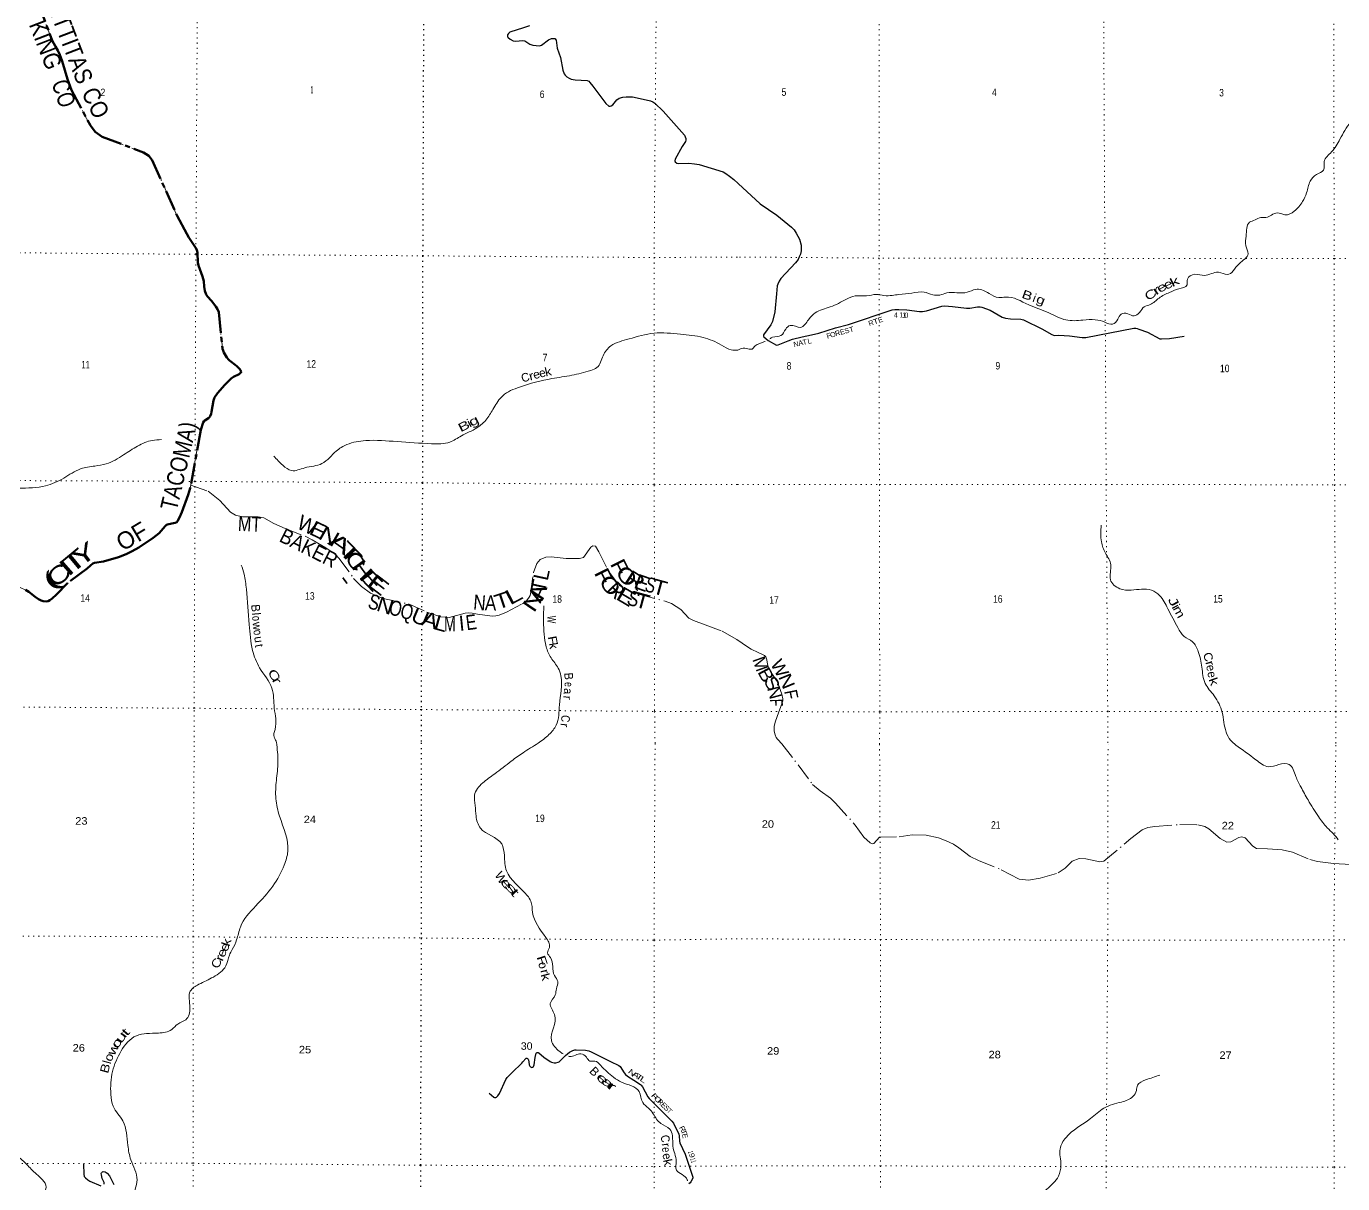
# Model space of a CAD drawing. Header units: feet. Extents: x -252966 to 4, y -183309 to 1368.
# Drawn here: x -79123 to -48384, y -147693 to -120662 of the extents above; entities that cross this region are included whole.
import ezdxf
from ezdxf.enums import TextEntityAlignment as Align

# ---------------------------------------------------------------- set-up
doc = ezdxf.new("R2010")
doc.units = ezdxf.units.FT
doc.header["$LTSCALE"] = 80
for name, pattern in [('DOT_DASHED', [7.7, 5, -1.2, 0.3, -1.2]), ('DOTTED', [1.5, 0.3, -1.2]), ('LONG_DASH_SHORT_DASH', [9.9, 6, -1.2, 1.5, -1.2])]:
    doc.linetypes.add(name, pattern=pattern)
for name, color, linetype, lineweight in [('11', 7, 'LONG_DASH_SHORT_DASH', 60), ('29', 7, 'Continuous', 25), ('30', 7, 'Continuous', 35), ('39', 7, 'Continuous', 13), ('41', 7, 'Continuous', 13), ('44', 7, 'DOT_DASHED', 13), ('6', 7, 'DOTTED', 25), ('7', 7, 'DOTTED', 13)]:
    doc.layers.add(name, color=color, linetype=linetype, lineweight=lineweight)
doc.layers.add('12', color=7, linetype='Continuous')

msp = doc.modelspace()

# ---------------------------------------------------------------- linework, layer by layer
at = {"layer": '11'}
for points in [[(-78853.99, -120101.48), (-78515.94, -120995.31)], [(-78515.94, -120995.31), (-78442.46, -121132.56), (-78385.85, -121230.15), (-78342.33, -121325.54), (-78286.53, -121478.1), (-78160.48, -121897.93), (-78064.74, -122153.01), (-77624.1, -122981.5), (-77516.63, -123127.87), (-77354.89, -123239.6), (-76389.93, -123607.06), (-76263.47, -123684.52), (-76181.83, -123788.87), (-75600.61, -125091.99), (-75372.78, -125511.95), (-75328.19, -125590.75), (-75168.7, -125826.37), (-75142.7, -125883.8), (-75128.67, -125949.45), (-75119.89, -126179.91), (-75104.4, -126249.77), (-75008.93, -126507.07), (-74979.68, -126617.58), (-74971.95, -126738.55), (-74953.57, -126842.27), (-74923.44, -126927.28), (-74892.81, -126974.28), (-74799.35, -127071.72), (-74695.49, -127207.46), (-74655.73, -127271.8), (-74630.91, -127341.68), (-74547.96, -128141.66), (-74544.86, -128163.3), (-74537.78, -128196.33), (-74526.71, -128232.86), (-74507.34, -128280.53), (-74464.04, -128358.95), (-74437.27, -128398.47), (-74404.61, -128440.91), (-74375.71, -128470), (-74348.87, -128492.3), (-74242.22, -128569.06), (-74206.36, -128599.63), (-74139.89, -128668.03), (-74121.09, -128693.06), (-74109.9, -128715.82), (-74107.87, -128734.81), (-74115.44, -128752.45), (-74127.21, -128765.45), (-74154.6, -128784.4), (-74288.49, -128849.75), (-74335.33, -128888.25), (-74490.49, -129038.51), (-74659.95, -129233.4), (-74726.09, -129329.81), (-74753.73, -129401.94), (-74795.69, -129662.42), (-74809.01, -129713.8), (-74829.73, -129764.31), (-74848.71, -129792.67), (-74871.98, -129812.5), (-74956.85, -129864.73), (-74972.71, -129878.09), (-74995.31, -129911.95), (-75045.96, -130088.84), (-75295.18, -131446.05), (-75340.65, -131602.71), (-75492.06, -132007.04), (-75543.95, -132133.46), (-75589.2, -132220.65), (-75607.81, -132240.88), (-75644.03, -132260.22), (-75684.22, -132270.17), (-75797.27, -132286.61), (-75827.84, -132295.89), (-75851.88, -132308.33), (-75880.87, -132334.21), (-76019.63, -132496.87), (-76162.65, -132612.07), (-76492.2, -132831.88), (-76649.02, -132923.38), (-76787.33, -132992.51), (-76968.56, -133062.84), (-77318.57, -133159.19), (-77529.14, -133195.62), (-77568.52, -133211.83), (-77627.15, -133253.54), (-77705.45, -133326.36), (-78158.32, -133670.94), (-78420.03, -133932.95), (-78522.76, -134028.11), (-78574.72, -134068.1), (-78610.12, -134085.22), (-78662.26, -134092.62), (-78725.87, -134084.88), (-78777.82, -134068.8), (-78838.65, -134039.57), (-78915.55, -133988.76), (-79066.48, -133873.83), (-79143.25, -133825.79)]]:
    msp.add_lwpolyline(points, dxfattribs=at)
at = {"layer": '29'}
for points in [[(-67376.15, -120647.76), (-67512.43, -120695.07), (-67833.63, -120801.98), (-67862.41, -120829.29), (-67884.92, -120863.09), (-67888.68, -120904.39), (-67872.26, -120921.99), (-67821.13, -120964.47), (-67753.58, -120998.27), (-67700.29, -121010.76), (-67528.42, -120994.52), (-67481.77, -121003.59), (-67367.87, -121080.12), (-67292, -121103.41), (-67141.9, -121114.68), (-67093.38, -121105.2), (-66930.46, -120981.66), (-66856.69, -120949.45), (-66804.16, -120945.7), (-66777.97, -120948.2), (-66747.87, -120983.25), (-66726.88, -121172.69), (-66651.7, -121389.25), (-66592.94, -121689.87), (-66565.86, -121769.96), (-66539.59, -121803.75), (-66498.31, -121845.06), (-66449.48, -121876.66), (-66396.99, -121897.63), (-66305.32, -121911.25), (-66024.79, -121930.35), (-65987.95, -121946.45), (-65961.68, -121972.73), (-65893.09, -122059.02), (-65590.29, -122468.7), (-65520.74, -122526.61), (-65490.71, -122530.37), (-65462.25, -122521.26), (-65423.17, -122496.57), (-65335.32, -122379.56), (-65280.57, -122338.86), (-65196.73, -122318.01), (-65111.7, -122308.82), (-64968.21, -122312.87), (-64856.51, -122335.1), (-64548.79, -122406.45), (-64490.63, -122427.11), (-64449.71, -122455.04), (-64252.13, -122642.03), (-63751.36, -123208.18), (-63723.9, -123284.88), (-63719.46, -123322.71), (-63732.59, -123354.63), (-63808.95, -123472.8), (-63974.64, -123765.82), (-63980.27, -123801.49), (-63969.01, -123827.77), (-63930.99, -123860.83), (-63892.08, -123867.2), (-63648.37, -123861.92), (-63520.56, -123874.71), (-63413.99, -123892.85), (-62853.51, -124057.2), (-62785.04, -124096.27), (-62698.73, -124160.1), (-62604.91, -124238.96), (-62500.1, -124334.57)], [(-62500.1, -124334.57), (-61984.16, -124806.17), (-61597.22, -125072.54), (-61258.26, -125351.02), (-61192.04, -125418.05), (-61142.16, -125494.84), (-61069.37, -125635.91), (-61030.9, -125775.1), (-61032.61, -125903.26), (-61046.25, -125982.42), (-61073.1, -126047.69), (-61099.96, -126109.12), (-61157.88, -126189.04), (-61501.05, -126553.28), (-61541.16, -126612.06), (-61576.71, -126687.22), (-61589.12, -126723.39), (-61606.11, -126910.85), (-61646.96, -127330.12), (-61696.55, -127552.68), (-61734.16, -127633.76), (-61905.6, -127865.77), (-61911.39, -127898.21), (-61903.46, -127917.66), (-61797.18, -127997.2), (-61604.47, -128105.53), (-61566.76, -128104.33), (-61332.92, -128005.87), (-61232.32, -127967.32), (-61003, -127915.12), (-60791.01, -127870.61), (-60618.47, -127825.26), (-60225.17, -127705.34), (-59923.23, -127628.64), (-58905.43, -127287.77), (-58841.64, -127276.29), (-58748.13, -127272.41), (-58557.47, -127285.47), (-58265.21, -127322.56), (-58193.74, -127322.32), (-58105.18, -127306.14), (-57741.02, -127195.63), (-57681.28, -127189.18), (-57495.15, -127202.63), (-57165.53, -127245.54), (-57092.83, -127241.41), (-56908.81, -127214.94), (-56850.93, -127210.98), (-56808.73, -127218.66), (-56612.45, -127287.96), (-56334.92, -127452.85), (-56255.73, -127480.56), (-56137.63, -127494.19), (-55897.55, -127502.76), (-55833.4, -127519.28), (-55394.58, -127731.61), (-55193.53, -127852.14), (-55124.02, -127880.55), (-55013.98, -127876.24), (-54759.8, -127893.49), (-54464.58, -127928.92), (-54379.51, -127926.35), (-53257.51, -127715.59), (-53214.83, -127713.92), (-53186.05, -127721.6), (-53141.39, -127737.22), (-52941.09, -127806.51), (-52652.77, -127957.72), (-52614.48, -127963.27), (-52430.41, -127952.77), (-52088.39, -127895.92)], [(-67525.39, -144849.84), (-67461.85, -144770.08), (-67451.89, -144764.7), (-67438.31, -144765.16), (-67422.98, -144771.73), (-67404.93, -144788.7), (-67394.28, -144809.37), (-67387.96, -144844.02), (-67377.45, -144919.7), (-67365.53, -144946.42), (-67352.39, -144963.95), (-67334.88, -144973.8), (-67315.99, -144978.43), (-67300.95, -144973.8), (-67282.88, -144957.92), (-67272.49, -144944.23), (-67263.27, -144920.89), (-67239.3, -144742.87), (-67216.22, -144646.96), (-67205.72, -144635.37), (-67189.84, -144628.25), (-67170.7, -144628.79), (-67157.97, -144633.55), (-67038.9, -144736.93), (-66891.81, -144842.61), (-66859.29, -144858.25), (-66800.19, -144869.2), (-66754.21, -144867.01), (-66701.65, -144856.59), (-66681.44, -144846.75), (-66660.08, -144827.58), (-66531.67, -144700.12), (-66435.7, -144618.39), (-66364.08, -144579.67), (-66317.49, -144565.81), (-66282.46, -144563.62), (-66065.58, -144578.75), (-65989.12, -144594.29), (-65934.39, -144611.81), (-65477.42, -144837.22), (-65286.11, -144929.33), (-65254.68, -144956.83), (-65158.36, -145105.78), (-65128.18, -145143.28), (-65083.93, -145182.45), (-64937.32, -145277.45), (-64784.02, -145373.03), (-64764.3, -145393.41), (-64735.86, -145429.98), (-64612.97, -145661.38), (-64581.53, -145700.51), (-64046.24, -146232.08), (-64013.46, -146279.91), (-63883.28, -146536.22), (-63874.45, -146578.92), (-63870.07, -146703.78), (-63859.49, -146742.77), (-63736.11, -147002.43), (-63561.68, -147541.04), (-63560.85, -147556.43), (-63567.42, -147576.15), (-63607.92, -147652.82), (-63623.22, -147672.6), (-63648.41, -147693.34)], [(-68316.14, -145576.98), (-68202.86, -145673.68), (-68193.01, -145680.25), (-68177.06, -145682.58), (-68161.27, -145682.44), (-68143.76, -145675.87), (-68126.24, -145659.44), (-68112.01, -145643.01), (-68075.82, -145583.48), (-67928.06, -145260.52), (-67912.26, -145233.93), (-67896.93, -145215.31), (-67778, -145093.82), (-67551.3, -144879.85), (-67525.39, -144849.84)], [(-77789.78, -147235.56), (-77780.36, -147474.01), (-77768.17, -147522.45), (-77741.9, -147553.12), (-77683.59, -147601.2), (-77639.01, -147631.98), (-77380.6, -147740.54)], [(-77304.09, -147705.28), (-77308.45, -147667.03), (-77350.73, -147572.6), (-77369.75, -147483.02), (-77371.94, -147452.35), (-77363.26, -147436.26), (-77345.67, -147419.49), (-77325.97, -147410.73), (-77280.9, -147415.08), (-77255.91, -147428.26), (-77231.83, -147447.97), (-77183.73, -147506.22), (-77077.79, -147711.62)]]:
    msp.add_lwpolyline(points, dxfattribs=at)
at = {"layer": '39'}
for points in [[(-93725.1, -117523.91), (-93431.87, -117617.43), (-93168.47, -117753.93), (-92969.27, -117968.96), (-92713.69, -118264.41), (-92472.35, -118437.15), (-92208.76, -118716.49), (-92117.95, -119010.1), (-92117.56, -119301.81), (-92047.03, -119454.63), (-92006.59, -119641.68), (-91863.67, -119838.67), (-91750.8, -120096.05), (-91575.66, -120343.3), (-91344.09, -120719.24), (-91132.74, -121002.67), (-91116.43, -121179.69), (-91094.04, -121392.91), (-90973.26, -121557.74), (-90665.4, -121889.33), (-90474.3, -122052.07), (-90399.7, -122239.08), (-90236.49, -122584.93), (-90013.08, -122870.35), (-89799.75, -123127.61), (-89584.32, -123455.29), (-89346.83, -123750.75), (-89187.92, -123877.32), (-88974.8, -123981.69), (-88715.32, -124194.64), (-88176.34, -124560.18), (-87707.74, -124891.59), (-87301.42, -125219.05), (-87041.91, -125458.16), (-86762.37, -125642.93), (-86484.88, -125795.51), (-86257.55, -126006.49), (-86084.44, -126239.66), (-85897.37, -126392.34), (-85646.07, -126496.67), (-85525.42, -126568.96), (-85344.27, -126806.14), (-85020.34, -127127.66), (-84648.07, -127539.65), (-84420.38, -128018.2), (-84174.17, -128828.67), (-84008.54, -129476.28), (-83831.19, -129870.39), (-83583.59, -130214.12), (-83064.54, -130704.41), (-82615.83, -131178.68), (-82360.39, -131379.57), (-82052.9, -131433.54), (-81198.99, -131402.4), (-80847.22, -131518.68), (-80601.97, -131604.91), (-80433.2, -131594.66), (-80113.8, -131544), (-79300.16, -131452.55), (-78671.33, -131395.51), (-78249.63, -131213.97), (-77854.09, -130998.26), (-77520.64, -130931.49), (-77257.49, -130880.9), (-76851.9, -130673.23), (-76522.66, -130465.64), (-76179.25, -130332.47), (-75966.29, -130314.12)], [(-46474.12, -120311.83), (-46511.33, -120314.58), (-46822.13, -120283.12), (-47130.48, -120450.73), (-47552.29, -120990.58), (-47700.15, -121210.09), (-48027.55, -121836.19), (-48020.79, -122173.98), (-47955.83, -122539.78), (-48193.6, -122898.24), (-48447.32, -123296.95), (-48643.13, -123594.99), (-48815.03, -123822.6), (-48832.64, -124019.7), (-48996.8, -124120.61), (-49140.8, -124277.78), (-49226.4, -124549.43), (-49318.16, -124754.74)], [(-49318.16, -124754.74), (-49516.13, -124982.41), (-49732.46, -125063.34), (-49912.98, -125017.51), (-50177.37, -125126.7), (-50295.65, -125124.96), (-50427.83, -125183.58), (-50558.01, -125240.18), (-50637.49, -125562.08), (-50647.02, -125785.3), (-50588.47, -125974.17), (-50804.46, -126207.91), (-51076.54, -126461.9), (-51287.16, -126406.08), (-51607.75, -126481.22), (-51838.35, -126453.61), (-52006.5, -126564.59), (-52018.23, -126701.34), (-52212.49, -126792.27), (-52424.8, -126877.22), (-52671.09, -127008.48), (-52877.24, -127159.77), (-53019.45, -127214.38), (-53127.42, -127345.33), (-53253.54, -127426.05), (-53404.01, -127374.12), (-53556.34, -127384.53), (-53634.26, -127503.34), (-53758.3, -127620.25), (-53936.82, -127572.41), (-54159.47, -127514.61), (-54448.13, -127523.32), (-54847.07, -127520.22), (-55244.38, -127352.24), (-55715.89, -127166.33), (-56259.57, -126984.62), (-56413.9, -126999.05), (-56638.64, -126903.05), (-56813.24, -126814.98), (-56955.6, -126805.26), (-57151.91, -126874.08), (-57631, -126889.26), (-57793.27, -126937.9), (-57953.66, -126932.24), (-58160.28, -126870.38), (-58442.9, -126893.15), (-58745.54, -126926.02), (-58899.85, -126946.49), (-59096.31, -126950.96), (-59272.78, -126925.23), (-59501.24, -126957.93), (-59769.87, -126960.57), (-59968.17, -127035.42), (-60350.67, -127217.27), (-60699.19, -127352.8), (-60857.2, -127514.02), (-61045.25, -127693.41), (-61283.91, -127649.73), (-61389.97, -127734.43), (-61499.9, -127885.48), (-61694.27, -127924.14), (-61760.4, -127960.41)], [(-62510.32, -128229.08), (-62659.65, -128220.86), (-62888.86, -128108.46), (-63317.07, -127929.9), (-63849.63, -127856.07), (-64464.51, -127826.59), (-65049.02, -127964.05), (-65472.76, -128127.49), (-65655.3, -128355.02), (-65797.59, -128632.81), (-65944.18, -128697.36), (-66382.05, -128812.52), (-66850.1, -128889.5), (-67603.32, -129087.51), (-67996.86, -129291.15), (-68207.45, -129575.05), (-68367.85, -129830.73), (-68600.65, -130040.22), (-68964.08, -130227.72), (-69233.12, -130374.89), (-69659.04, -130411.59), (-70462.82, -130362.2), (-71198.25, -130336.88), (-71636.14, -130429.92), (-71885.09, -130581.09), (-72043.61, -130738.19), (-72218.24, -130875.19), (-72621.97, -130974.22), (-72929.3, -131038.95), (-73132.4, -130914.45), (-73343.66, -130701.44)], [(-61866.33, -128019.91), (-61876.48, -128025.1), (-62106.79, -128128.18), (-62176.8, -128198.71), (-62311.15, -128184.95), (-62445.44, -128193.3), (-62510.32, -128229.08)], [(-54022.61, -132311.9), (-54017.74, -132701.97), (-53924.94, -132965.16), (-53796.04, -133240.34), (-53807.3, -133586.21), (-53588.32, -133796.83), (-53319.62, -133828.38), (-52848.51, -133833.32), (-52657.79, -133953.52), (-52466.66, -134264.75), (-52231.14, -134704.55), (-52084.34, -134913.33), (-51891.62, -135035.54), (-51754.79, -135266.45), (-51671.79, -135630.2), (-51594.78, -136008.04), (-51383.65, -136299.11), (-51198.36, -136684.74), (-51105.13, -137144.99), (-51000.47, -137335.76), (-50881.89, -137448.84)], [(-74103.29, -133244.5), (-74035.18, -133454.34), (-73984.48, -133806.35), (-73915.05, -134633.11), (-73839.9, -135236.56), (-73674.59, -135644.77), (-73386.63, -136123.25), (-73331.76, -136583.89), (-73313, -137082.79), (-73338.88, -137263.88), (-73300.61, -137334.25), (-73280.72, -137388.24)], [(-67040.01, -134195.54), (-67043.42, -134564.97), (-66982.35, -135152.34), (-66869.49, -135409.72), (-66702.4, -135650.95), (-66637.85, -135833.95), (-66673.12, -136505.92), (-66748.83, -136984.81), (-66917.32, -137202.28), (-67168.83, -137406.82)], [(-73282.27, -137384.04), (-73247.22, -137844.33), (-73283.72, -138272.79), (-73296.1, -138701.28), (-73208, -139111.73), (-73015.72, -139932.66), (-73098.35, -140250.45), (-73363.97, -140743.12), (-73766.22, -141207.53), (-74124.28, -141700.13), (-74210.91, -141997.8), (-74313.57, -142221.03), (-74381.99, -142357.77), (-74462.56, -142607.17), (-74754.13, -142866.46), (-75093.86, -143037.21), (-75292.92, -143193.97), (-75301.25, -143584.24), (-75399.93, -143863.8), (-75582.87, -143964.25), (-75727.65, -144092.89), (-76035.16, -144175.14), (-76312.48, -144187.01), (-76553.65, -144237.12), (-76907.59, -144592.93), (-77108.9, -145073.58), (-77149.5, -145608.67), (-77095.45, -145886.33), (-76866.64, -146228.49), (-76750.52, -146799.9), (-76680.45, -147135.91), (-76536.12, -147604.74), (-76578.48, -147817.96), (-76598.37, -147892.41)], [(-67168.83, -137406.82), (-67524.09, -137627.27), (-67797.53, -137824.21), (-68185.59, -138121.66), (-68465.06, -138334.7), (-68656.18, -138622.23), (-68640.29, -138857.61), (-68620.38, -139109.09), (-68520.12, -139386.78), (-68022.06, -139757.31), (-67959.97, -140028.93), (-67910.01, -140385.04), (-67422.15, -140966.79), (-67341.87, -141093.59), (-67299.87, -141357.15), (-66994.87, -141940.78), (-66906.64, -142174.2), (-66948.93, -142302.92), (-66882.71, -142413.61), (-66790.59, -142830.11), (-66710.32, -142975.01), (-66742.6, -143139.95), (-66770.84, -143284.77), (-66887.54, -143485.85), (-66787.27, -143743.43), (-66860.07, -144348.9), (-66667.36, -144608.55), (-66589.58, -144662.89)], [(-50881.89, -137448.84), (-50410.64, -137793.27), (-50119.48, -137954.4), (-49874.38, -137904.29), (-49629.31, -137902.47), (-49476.84, -138180.14), (-49360.51, -138427.62), (-49192, -138731.46), (-48945.2, -139119.83), (-48742.51, -139381.45), (-48601.99, -139516.31), (-48485.59, -139659.2)], [(-93816.09, -140077.11), (-93429.78, -139788.81), (-92889.15, -139686.61), (-92083.07, -139304.98), (-91586.48, -138985.49), (-91290.97, -138826.78), (-90927.08, -138589.67), (-90571.11, -138209.72), (-90028.34, -137932.5), (-89214.39, -137778.2), (-88456.86, -137831.07), (-87729.55, -137984.49), (-87090.61, -138073.48), (-86767.11, -138097.86), (-86395.42, -138180.62), (-86168.64, -138558.99), (-85819.19, -138826.8), (-85588.34, -139138.79), (-85580.65, -139595.45), (-85293.52, -139891.39), (-85110.87, -140161.09), (-84857.75, -140263.88), (-84677.01, -140398.8), (-84695.19, -140527.53), (-84502.41, -140700.68), (-84422.13, -140823.46), (-84279.54, -140936.22), (-84209.36, -141133.42), (-84143.27, -141427.18), (-83884.11, -141499.79), (-83536.45, -141477.92), (-83462.18, -141578.56), (-83454.33, -141821.98), (-83261.63, -142101.75), (-83036.75, -142343.33), (-82576.8, -142625.31), (-82363.92, -142788.41), (-82124.9, -142929.41), (-81938.31, -143305.74), (-81749.71, -143688.1), (-81454.6, -144056.47), (-81322.1, -144221.52), (-81163.66, -144626), (-81153.87, -144959.95), (-80814.43, -145167.41), (-80754.23, -145282.12), (-80758.32, -145376.67), (-80505.44, -145781.21), (-80314.7, -145988.56), (-80123.97, -146212), (-79772.37, -146282.67), (-79446.97, -146459.94), (-79459.14, -146608.8), (-79441.13, -146711.41), (-79409.08, -146846.22), (-79352.95, -147015.24), (-79216.4, -147142.08), (-79011.59, -147351.45), (-78748.54, -147603.11), (-78660.26, -147774.17), (-78702.58, -147939.1), (-78610.24, -148057.86), (-78489.72, -148128.36), (-78154.42, -148490.71), (-78019.96, -148718.14), (-77855.25, -148806.77), (-77813.18, -148979.81), (-77642.53, -149181.11), (-77407.5, -149281.87), (-77399.49, -149322.11)], [(-66460.99, -144716.03), (-66432.34, -144723.39), (-66171.06, -144657.2), (-66044.52, -144739.77), (-65960.19, -144830.36), (-65845.65, -144828.44), (-65715.11, -144927.11), (-65562.51, -145080.11), (-65407.88, -145208.98), (-65223.09, -145321.77), (-64813.33, -145541.35), (-64727.12, -145796.9), (-64594.59, -145925.75), (-64484.18, -146062.63), (-64303.5, -146290.08), (-64094.61, -146421), (-64034.44, -146573.93), (-64024.58, -146819.37), (-63948.49, -147171.48), (-63940.61, -147374.67), (-63687.59, -147600.16), (-63681.57, -147627.25)], [(-52653.74, -145157.06), (-52987.28, -145271.46), (-53174.18, -145392), (-53200.39, -145520.71), (-53280.84, -145657.42), (-53546.09, -145785.94), (-53960, -145928.44), (-54271.53, -146171.58), (-54850.38, -146619.67), (-54981.14, -146881.05), (-54963.34, -147261.2), (-55021.78, -147518.6), (-55293.18, -147822.11), (-55618.75, -148029.04), (-55853.81, -148065.06), (-55978.49, -148264.09), (-56281.87, -148332.25), (-56527.02, -148442.69), (-56936.9, -148581.17), (-57845.06, -148848), (-58104.23, -148902.11), (-58379.54, -149050.74), (-58624.63, -149082.74), (-58857.86, -149376.22), (-59209.65, -149735.98), (-59477.05, -150047.54), (-59666.22, -150530.12), (-59867.45, -151020.73), (-60002.5, -151652.18), (-59992.72, -152014.23), (-60143.52, -152221.28), (-60244.28, -152665.71), (-60338.91, -152965.33), (-60326.94, -153119.81)]]:
    msp.add_spline(points, degree=3, dxfattribs=at)
at = {"layer": '44'}
for points in [[(-78832.77, -120152.71), (-78549.3, -120912.12), (-78499.36, -121031.5), (-78362.66, -121277.89), (-78281.51, -121493.43), (-78136.89, -121969.57), (-78046.36, -122193.38), (-77753.75, -122743.34), (-77605.57, -123012.14), (-77522.13, -123122.16), (-77421.21, -123203.15), (-77237.72, -123290.43), (-76394.99, -123604.85), (-76284.89, -123666.25), (-76181.35, -123789.76), (-75604.78, -125083.14), (-75392.48, -125477.13), (-75320.49, -125603.13), (-75188.72, -125792.2), (-75147.34, -125870.85), (-75128.02, -125955.22), (-75123.5, -126137.02), (-75112.96, -126218.43), (-74995.97, -126547.95), (-74980.36, -126613.21), (-74962.21, -126801.34), (-74936.45, -126897.75), (-74894.42, -126972.31), (-74808.83, -127060.74), (-74678.47, -127232.43), (-74630.33, -127344.7), (-74552.14, -128101.75), (-74542.48, -128175.91), (-74519.98, -128251.02), (-74470.51, -128348.62), (-74401.29, -128444.64), (-74206.68, -128599.33), (-74137.44, -128670.96), (-74110.85, -128713.05), (-74108.64, -128738.4), (-74130.76, -128768.48), (-74281.95, -128845.8), (-74352.07, -128903.7), (-74562.34, -129115.66), (-74718.98, -129316.91), (-74749.19, -129386.52), (-74792.58, -129646.41), (-74837.84, -129778.8), (-74988.25, -129897.27), (-75046.34, -130090.33), (-75135.08, -130530.18), (-75282.47, -131381.87)], [(-75282.47, -131381.87), (-75363.24, -131666.15), (-75539.64, -132124.01), (-75607.05, -132240.27), (-75652.27, -132262.88), (-75832.93, -132298.03), (-75922.22, -132381.82), (-76019.5, -132496.74), (-76272.29, -132690.46), (-76618.69, -132906.64), (-76856.02, -133021.95), (-76976.95, -133065.57), (-77168.49, -133120.36), (-77315.8, -133158.46), (-77439.33, -133178.15), (-77523.41, -133193.86), (-77579.64, -133218.03), (-77778.49, -133382.66), (-78143.52, -133658.77), (-78434.75, -133947.67), (-78557.32, -134055.39), (-78604.5, -134083.34), (-78667.1, -134092.58), (-78732.25, -134083.34), (-78817.37, -134051.16), (-78980.23, -133939.21), (-79104.68, -133848.27), (-79296.98, -133751.68)], [(-75282.47, -131381.87), (-74875.92, -131520.56), (-74600.07, -131739.11), (-74358.26, -132010.09), (-74241.14, -132077.01), (-74076.64, -132115.93), (-73704.83, -132120.86), (-73575.57, -132143.06), (-73340.71, -132274.75), (-73075.04, -132390.74), (-72607.47, -132572.38), (-72447.49, -132656.5), (-72131.67, -132839.34), (-71903.39, -133001.71), (-71821.45, -133083.33), (-71478.68, -133555.27), (-71293.33, -133747.93), (-71086.56, -133901.65), (-70786.21, -134026.18), (-70199.07, -134153.24), (-69768.54, -134345.17), (-69441.88, -134452.07), (-69251.74, -134470.43), (-68874.15, -134370.69), (-68791.5, -134359.84), (-68710.3, -134369.5), (-68584.7, -134389.95), (-68242.94, -134435.23), (-68158.93, -134431.39), (-68080.49, -134416.29), (-67913.56, -134347.71), (-67536.2, -134147.34), (-67445.93, -134081.21), (-67381.29, -133997.27), (-67357.8, -133953.6), (-67348.98, -133918.15), (-67280.7, -133416), (-67200.39, -133210.87), (-67122.64, -133115.65), (-66991.37, -133062.26), (-66863.53, -133054.5), (-66519.78, -133089.71), (-66204.79, -133095.28), (-66111.87, -133066.36), (-65937.59, -132828.35), (-65891.25, -132792.55), (-65833.14, -132801.87), (-65756.45, -132938.5), (-65536.34, -133378.61), (-65280.29, -133724.02), (-65118.42, -133819.09), (-64829.64, -133921.93), (-64208.24, -134091.15), (-64056.81, -134143.83), (-63835.98, -134285.27), (-63650.62, -134481.96), (-63539.75, -134540.14), (-63270.39, -134643.85), (-62872.12, -134791.6), (-62529.39, -134984.49)], [(-62529.41, -134984.48), (-62278.08, -135155.51), (-62194.57, -135205.9), (-62029.93, -135284.11), (-61943.91, -135323.6), (-61882.49, -135357.95), (-61853.22, -135390.46), (-61830.11, -135455.55), (-61816.95, -135557.37), (-61792.18, -135641.72), (-61750.58, -135718.2), (-61699.16, -135802.57), (-61605.89, -135941.28), (-61572.71, -136001.39), (-61483.19, -136258.94), (-61460.72, -136368.31), (-61460.72, -136415.3), (-61470.97, -136462.1), (-61591.12, -136784.14), (-61636.83, -136915.97), (-61659.16, -137017.6), (-61658.51, -137122.02), (-61638.93, -137210.69), (-61611.55, -137273.85), (-61584.65, -137311.19), (-61475.42, -137427.14)], [(-61478.44, -137423.29), (-61095.26, -137913.31), (-60764.28, -138367.84), (-60586.75, -138517.2), (-60346.41, -138688.74), (-60226.49, -138802.96), (-59765.03, -139319.38), (-59562.37, -139602.94), (-59416.81, -139732.01), (-59361.9, -139757.26), (-59335.34, -139748.28), (-59203.22, -139601.51), (-58738.86, -139592.81), (-58436.8, -139545.7), (-58107.75, -139553.9), (-57818.78, -139618.38), (-57639.44, -139684.99), (-57471.04, -139765.67), (-57347.38, -139845.95), (-57083.91, -140055.04), (-56890.99, -140147.89), (-56360.49, -140360.51), (-56150.36, -140471.95), (-55934.4, -140582.82), (-55719.94, -140605.29), (-55450.04, -140561.27), (-55030.48, -140434.14), (-54865.1, -140327.77), (-54700.86, -140157.61), (-54533.97, -140097.7), (-54378.18, -140102.29), (-54056.66, -140178.47), (-53957.27, -140159.38), (-53332.06, -139631.14), (-53064.48, -139431.82), (-52930.85, -139372.63), (-52769.21, -139348.67), (-52187.04, -139307.88), (-51766.16, -139313.29), (-51600.82, -139352.8), (-51508.9, -139404.82), (-51243.39, -139628.23), (-51086.78, -139714.24), (-50994.79, -139706.24), (-50805.99, -139606.66), (-50738, -139591.5), (-50661.29, -139616.93), (-50481.74, -139807.54), (-50396.65, -139863.42), (-50135.73, -139872.18), (-49795.23, -139894.54), (-49557.79, -139951.96), (-49153.25, -140119.78), (-48968.8, -140170.81), (-48595.07, -140214.94), (-47920.61, -140255.71)]]:
    msp.add_lwpolyline(points, dxfattribs=at)
at = {"layer": '6'}
for points in [[(-69540.58, -91580.22), (-69546.49, -91927.45), (-69545.34, -92034.19), (-69603.27, -97200.38), (-69602.7, -97309.42), (-69656.89, -102508.54), (-69717.69, -107839.96), (-69778.49, -113138.11), (-69839.84, -118449.71), (-69867.86, -126022.1), (-69872.81, -131325.18), (-69891.67, -134344.47)], [(-69894.14, -134739.3), (-69905.89, -136620.24), (-69901.27, -137398.22)], [(-69901.27, -137398.22), (-69902.58, -141954.72), (-69920.7, -147261.61), (-69930.77, -152560.46)]]:
    msp.add_lwpolyline(points, dxfattribs=at)
at = {"layer": '7'}
msp.add_line((-59197.14, -137428.62), (-59193.2, -136671.42), dxfattribs=at)
for points in [[(-75203.33, -137381.29), (-75202.39, -136590.03), (-75185.38, -131290.97), (-75162.35, -125987.87), (-75120.29, -118401.38), (-75115.31, -113122.45), (-75112.35, -107835.47), (-75093.38, -102506.23), (-75056.28, -97207.14), (-75089.47, -91934.29), (-75071.63, -91562.62)], [(-64400.55, -118511.84), (-64462.86, -126062.25), (-64459.74, -131379.39), (-64455, -133635.44)], [(-59208.89, -118570.02), (-59208.17, -126074.65), (-59206.74, -127418.32)], [(-53974.7, -118517.37), (-53935.78, -126075.57), (-53906.09, -131362.68), (-53870.38, -136655.9), (-53863.45, -137441.89)], [(-48595.15, -118564.58), (-48583.19, -126085.31), (-48571.54, -131370.44), (-48542.2, -136664.87), (-48544.41, -137453.87)], [(-93756.79, -125870.44), (-90121.56, -125882.11), (-84823.07, -125900.25), (-80478.96, -125941.59), (-75162.35, -125987.87), (-69867.86, -126022.1), (-64462.86, -126062.25), (-62504.83, -126050.11)], [(-31256.85, -126113.03), (-33207.02, -126106.99), (-37952.44, -126085.21), (-43271.03, -126100.35), (-48583.19, -126085.31), (-53935.76, -126084.57), (-59208.53, -126074.89), (-62504.83, -126050.11)], [(-59206.5, -127639.06), (-59202.53, -131364.88), (-59193.2, -136671.42)], [(-75775.49, -131288.27), (-80499.95, -131266.81), (-84850.07, -131237.55), (-90154.63, -131187.23), (-93778.75, -131194.66)], [(-62519.44, -131363.33), (-64467.8, -131367.33), (-69876.83, -131323.17), (-75183.37, -131290.96), (-75339.54, -131290.25)], [(-62519.44, -131363.33), (-59202.53, -131364.88), (-53906.09, -131362.68), (-48571.54, -131370.44), (-43255, -131394.33), (-37943.1, -131401.81), (-33205.39, -131397.22), (-31259.74, -131421.86)], [(-64454.27, -133982.08), (-64450.65, -136662.33), (-64440.65, -137414.36)], [(-93800.64, -136497.83), (-90187.69, -136496.37), (-84883.16, -136526.57), (-80506.93, -136551.78), (-75202.39, -136590.03), (-69905.89, -136620.24), (-64450.65, -136662.33), (-62534.03, -136666.82)], [(-31263.33, -136718.43), (-33187.66, -136715.57), (-37935.39, -136720.18), (-43247.68, -136702.89), (-48542.2, -136664.87), (-53870.36, -136664.9), (-59192.84, -136671.18), (-62534.03, -136666.82)], [(-75247.81, -152556.53), (-75227.67, -147219.46), (-75229.66, -141928.65), (-75203.33, -137381.29)], [(-64440.65, -137414.36), (-64465.01, -142005.01), (-64463.68, -145510.5)], [(-59197.14, -137428.62), (-59175.91, -141990.41), (-59179.75, -147278.17), (-59169.53, -152571.98), (-59145.79, -156794.54)], [(-53943.9, -183244.7), (-53921.39, -178532), (-53905.48, -173214.08), (-53909.67, -167920.27), (-53901.83, -162650.62), (-53833.7, -157348.82), (-53870.43, -152596.04), (-53906.75, -147294.17), (-53870.78, -142006.43), (-53863.45, -137441.89)], [(-48544.41, -137453.87), (-48589.73, -142000.3), (-48585.55, -147308.19), (-48559.26, -152606.03), (-48524.53, -157334.67), (-48584.62, -162640.5), (-48592.07, -164633.87)], [(-93822.38, -141766.67), (-90194.1, -141857.23), (-84881.11, -141909.44), (-80522.58, -141902.61), (-75229.66, -141928.65), (-69902.58, -141954.72), (-64465.01, -142005.01), (-62548.62, -141973.36)], [(-62548.62, -141973.36), (-59175.91, -141990.41), (-53876.8, -142008.43), (-48595.76, -141998.29), (-46070.91, -141999.21)], [(-64463.58, -145776.69), (-64463.01, -147291.8), (-64465.03, -152580.6)], [(-93844.44, -147112.18), (-90214.24, -147180.22), (-84915.29, -147196.21), (-80546.72, -147219.55), (-75227.66, -147217.45), (-69920.7, -147261.61), (-64463.01, -147291.8), (-62563.22, -147279.51)], [(-62563.22, -147279.51), (-59179.75, -147278.17), (-53906.75, -147294.17), (-48585.55, -147308.19), (-43304.51, -147304.07), (-37995.35, -147316.07), (-33216.5, -147311.59), (-31281.61, -147327.52)]]:
    msp.add_lwpolyline(points, dxfattribs=at)

# ---------------------------------------------------------------- texts
at = {"layer": '12'}
for s, rotation, width, p in [('KITTITAS', 290.96, 0.9, (-78679.98, -120071.93)), ('KING', 291.175, 0.9, (-79067.65, -120618.68)), ('CO', 288.709, 0.8, (-78539.13, -121987.69)), ('CO', 296.851, 0.9, (-77845.73, -122216.46))]:
    msp.add_text(s, height=400, rotation=rotation, dxfattribs=dict(at, width=width)).set_placement(p)
at = {"layer": '30'}
for s, rotation, p in [('R', 18.516, (-59378.59, -127646.61)), ('1', 0.376, (-58690.48, -127461.93)), ('1', 356.081, (-58628.06, -127465.75)), ('0', 356.081, (-58575.72, -127468.42)), ('E', 14.253, (-60051.35, -127855.81)), ('S', 15.253, (-59944.57, -127826.52)), ('A', 12.824, (-61025.79, -128115.26)), ('L', 11.858, (-60821.32, -128071.11)), ('R', 315.2, (-64358.82, -145827.33)), ('E', 315.2, (-64278.32, -145902.95)), ('S', 315.2, (-64210.01, -145970.78)), ('T', 315.2, (-64143.66, -146036.68))]:
    msp.add_text(s, height=120, rotation=rotation, dxfattribs=at).set_placement(p, align=Align.CENTER)
for s, rotation, width, p in [('T', 18.516, 1.25, (-59268.33, -127609.69)), ('E', 18.516, 1.05, (-59158.52, -127572.91)), ('4', 2.376, 0.8, (-58814.73, -127465.34)), ('F', 16.957, 1.1, (-60366.19, -127945.31)), ('O', 16.957, 0.9, (-60271.12, -127917.99)), ('R', 16.957, 0.95, (-60159.89, -127884.08)), ('T', 16.516, 1.2, (-59838.33, -127799.24)), ('N', 12.824, 0.9, (-61137.24, -128141.07)), ('T', 11.858, 1.05, (-60931.88, -128094.33)), ('N', 318.485, 1.55, (-65015.78, -145149.11)), ('A', 325.058, 1.55, (-64922.19, -145207.06)), ('T', 326.057, 1.65, (-64840.13, -145256.99)), ('L', 325.057, 1.7, (-64750.43, -145314.67)), ('F', 308.781, 1.7, (-64493.07, -145697.22)), ('O', 311.2, 1.45, (-64420.56, -145767.31)), ('R', 296.926, 1.15, (-63853.92, -146439.45)), ('T', 289.684, 1.25, (-63821.82, -146508.72)), ('E', 280.009, 0.9, (-63800.82, -146588.41)), ('1', 287.945, 0.45, (-63668.9, -146972.71)), ('9', 287.945, 1.2, (-63635.45, -147051)), ('1', 287.945, 0.45, (-63613.97, -147139.42)), ('1', 287.945, 0.45, (-63594.76, -147194.34))]:
    msp.add_text(s, height=120, rotation=rotation, dxfattribs=dict(at, width=width)).set_placement(p, align=Align.CENTER)
at = {"layer": '41'}
for s, rotation, width, p in [('e', 25.523, 1.35, (-52419.05, -126774.98)), ('k', 26.137, 1.55, (-52265.49, -126711.49)), ('B', 340.251, 1.35, (-55782.31, -127036.2)), ('C', 33.193, 1.4, (-52817.96, -127008.12)), ('r', 34.433, 1.8, (-52678.97, -126907.05)), ('e', 28.886, 1.45, (-52566.07, -126843.77)), ('g', 338.448, 1.35, (-55466.96, -127141.23)), ('r', 14.598, 1.2, (-67307.06, -128921.77)), ('e', 14.598, 1.05, (-67186.7, -128885.73)), ('e', 14.598, 1.05, (-67049.5, -128852.39)), ('k', 12.155, 1.15, (-66918, -128824.92)), ('B', 27.09, 1.5, (-68860.58, -130084.92)), ('i', 27.49, 1.2, (-68735.78, -130020.36)), ('g', 27.49, 1.55, (-68628.93, -129964.76)), ('J', 299.776, 1.65, (-52418.42, -134147.22)), ('i', 298.111, 1.25, (-52366.03, -134256.93)), ('m', 298.213, 1.25, (-52289.83, -134385.11)), ('o', 274.745, 0.8, (-73845.93, -134498.64)), ('o', 275.833, 0.85, (-73814.7, -134828.24)), ('F', 280.636, 1.3, (-66925.6, -135021.14)), ('k', 279.387, 1.05, (-66908.03, -135146.86)), ('C', 289.768, 1.1, (-51616.2, -135423.18)), ('r', 287.172, 1.25, (-51574.92, -135565.83)), ('C', 305.755, 1.5, (-73416.76, -135875.69)), ('B', 271.292, 0.95, (-66555.84, -135843.67)), ('k', 289.372, 1.35, (-51487.23, -135996.67)), ('r', 299.461, 1.65, (-73357.07, -135989.26)), ('a', 264.832, 0.95, (-66568.68, -136184.25)), ('e', 267.8, 0.75, (-66552.85, -136031.42)), ('C', 264.376, 0.85, (-66630.21, -136822.29)), ('W', 299.867, 1.15, (-68123.19, -140598.63)), ('e', 310.657, 1.85, (-67985.1, -140752.65)), ('s', 314.171, 2.3, (-67870.09, -140858.13)), ('t', 315.171, 2, (-67785.7, -140961.24)), ('k', 71.886, 1.3, (-74355.61, -142084.69)), ('e', 67.914, 1.25, (-74467.56, -142340.41)), ('e', 65.527, 1.3, (-74401.36, -142206.94)), ('C', 64.999, 1.2, (-74593.29, -142584.26)), ('r', 69.11, 1.35, (-74519.48, -142457.68)), ('F', 288.205, 1.5, (-67171.93, -142513.21)), ('o', 284.25, 1.05, (-67151.84, -142615.66)), ('r', 284.427, 1.2, (-67107.38, -142762.74)), ('k', 285.24, 1.25, (-67092.03, -142890.99)), ('u', 55.6, 1.75, (-76833.72, -144330.07)), ('t', 49.37, 1.8, (-76730.38, -144214.62)), ('w', 62.129, 1.45, (-77006.58, -144596.73)), ('o', 59.847, 1.5, (-76928.75, -144458.26)), ('o', 68.663, 1.2, (-77104.32, -144775.41)), ('B', 74.647, 1.25, (-77188.02, -145024.37)), ('e', 318.217, 1.9, (-65731.41, -145317.68)), ('a', 322.166, 1.85, (-65612.41, -145406.97)), ('r', 325.15, 1.85, (-65497.83, -145501.01)), ('C', 278.354, 0.9, (-64299.23, -146656.81)), ('e', 273.674, 0.8, (-64274.93, -146906.86)), ('k', 282.064, 1.15, (-64237.05, -147215.76))]:
    msp.add_text(s, height=200, rotation=rotation, dxfattribs=dict(at, width=width)).set_placement(p, align=Align.CENTER)
for s, rotation, p in [('i', 338.72, (-55614.29, -127098.02)), ('C', 16.568, (-67442.3, -128956.14)), ('B', 274.745, (-73865.87, -134258.51)), ('l', 274.745, (-73854.66, -134393.49)), ('w', 275.833, (-73829.12, -134678.31)), ('u', 277.482, (-73791.78, -134995.03)), ('t', 279.241, (-73781.22, -135142.71)), ('e', 282.201, (-51559.61, -135667.3)), ('e', 281.309, (-51530.75, -135820.64)), ('r', 264.832, (-66581.53, -136335.36)), ('r', 264.376, (-66649.6, -136977.34)), ('l', 74.647, (-77145.29, -144880)), ('B', 314.602, (-65925.62, -145143.82)), ('r', 278.847, (-64278.83, -146803.84)), ('e', 281.823, (-64256.46, -147073.24))]:
    msp.add_text(s, height=200, rotation=rotation, dxfattribs=at).set_placement(p, align=Align.CENTER)
at = {"layer": '41', "width": 0.7}
msp.add_text('W', height=200, rotation=268.947, dxfattribs=at).set_placement((-66955.45, -134425.87))
at = {"layer": '44', "width": 0.85}
msp.add_text('TACOMA)', height=400, rotation=76.863, dxfattribs=at).set_placement((-75610.21, -131995.4))
at = {"layer": '44'}
for s, height, rotation, width, p in [('MT', 350, 357.24, 0.8, (-73917.38, -132458.45)), ('BAKER', 350, 333.27, 0.9, (-72603.19, -133001.44)), ('E', 350, 334.77, 1.15, (-72381.42, -132586.85)), ('N', 350, 330.264, 1.35, (-72135.69, -132724.36)), ('Y', 400, 36.633, 1.6, (-77656.26, -133151.79)), ('A', 350, 324.932, 1.65, (-71894.04, -132886.21)), ('T', 350, 313.577, 1.95, (-71690.77, -133090.28)), ('T', 400, 39.594, 1.8, (-77876.04, -133311.11)), ('C', 350, 305.991, 1.35, (-71574.45, -133253.24)), ('F', 350, 296.571, 1.25, (-65420.11, -133371.07)), ('(', 400, 46.186, 1.75, (-78390.94, -133745.53)), ('C', 400, 39.081, 1.45, (-78243.13, -133629.98)), ('I', 400, 41.141, 1.7, (-78054.96, -133456.38)), ('H', 350, 305.991, 1.45, (-71408.13, -133473.35)), ('E', 350, 313.372, 1.7, (-71194.98, -133708.76)), ('F', 350, 296.571, 1.25, (-65793.86, -133583.94)), ('O', 350, 306.549, 1.3, (-65243.31, -133607.18)), ('R', 350, 327.573, 1.3, (-65001.66, -133753.76)), ('-', 350, 305.991, 1.5, (-71791.28, -133687.45)), ('E', 350, 322.48, 1.5, (-71006.52, -133843.7)), ('O', 350, 306.549, 1.3, (-65630.22, -133824.05)), ('E', 350, 340.398, 1.05, (-64802.61, -133825.82)), ('S', 350, 344.767, 0.75, (-64588.65, -133881.41)), ('T', 350, 344.767, 1.15, (-64375.65, -133938.86)), ('S', 350, 343.892, 0.8, (-71047.63, -134280.24)), ('N', 350, 342.48, 1.1, (-70792.13, -134358.81)), ('N', 350, 355.416, 0.85, (-68551.31, -134294.87)), ('A', 350, 358.453, 0.85, (-68285.6, -134303.25)), ('T', 350, 18.334, 1.2, (-67958.18, -134239.19)), ('L', 350, 27.967, 1.45, (-67662.89, -134103.59)), ('N', 350, 55.967, 1.45, (-67134.83, -134176.48)), ('A', 350, 65.967, 1.35, (-67033.59, -133964.31)), ('E', 350, 329.398, 1.3, (-65205.46, -134132.01)), ('S', 350, 340.767, 0.85, (-64999.22, -134196.13)), ('T', 350, 344.767, 1.15, (-64782.76, -134254.04)), ('O', 350, 347.789, 0.8, (-70533.34, -134426.17)), ('Q', 350, 347.789, 0.8, (-70269.3, -134502.8)), ('U', 350, 336.973, 1.15, (-69992.01, -134618.35)), ('A', 350, 341.879, 1.2, (-69743.2, -134696.23)), ('L', 350, 344.485, 1.15, (-69486.08, -134775.7)), ('M', 350, 359.797, 0.7, (-69230.35, -134791.41)), ('E', 350, 7.453, 0.8, (-68712.07, -134752.25)), ('W', 300, 298.543, 1.05, (-61661.21, -135725.55)), ('B', 300, 298.543, 1.2, (-61980.51, -135881.21)), ('S', 300, 301.417, 1.15, (-61836.44, -136085.61)), ('N', 300, 292.167, 1.2, (-61503.03, -136013.62)), ('F', 300, 281.61, 0.9, (-61405.55, -136297.86)), ('F', 300, 272, 0.7, (-61757.52, -136462.18))]:
    msp.add_text(s, height=height, rotation=rotation, dxfattribs=dict(at, width=width)).set_placement(p, align=Align.CENTER)
for s, height, rotation, p in [('W', 350, 334.77, (-72634.46, -132468.53)), ('TL', 350, 77.839, (-66952, -133639.99)), ('R', 350, 314.573, (-65470.92, -133956.87)), ('I', 350, 5.752, (-68939.59, -134775.52)), ('M', 300, 289.547, (-62118.86, -135603.22)), ('N', 300, 285.167, (-61788.47, -136261.23))]:
    msp.add_text(s, height=height, rotation=rotation, dxfattribs=at).set_placement(p, align=Align.CENTER)
msp.add_text('OF', height=400, rotation=30.889, dxfattribs=at).set_placement((-76872.15, -132934.15))
at = {"layer": '7'}
for s, width, p in [('2', 0.85, (-77390.24, -122291.91)), ('1', 0.4, (-72485.01, -122230.84)), ('6', 0.85, (-67134.16, -122337.44)), ('11', 0.65, (-77833.72, -128650.97)), ('12', 0.85, (-72578.54, -128634.6)), ('7', 0.85, (-67064.73, -128484.64)), ('14', 0.85, (-77859.46, -134102.57)), ('13', 0.85, (-72611.83, -134053.4)), ('18', 0.85, (-66836.32, -134124.96)), ('23', 1.1, (-77980.26, -139308.19)), ('24', 1.1, (-72644.09, -139272.97)), ('19', 0.85, (-67239.15, -139247.62)), ('20', 1.1, (-61949.1, -139379.93)), ('21', 0.85, (-56594.92, -139401.96)), ('22', 1.1, (-51208.25, -139417.41)), ('26', 1.1, (-78040.12, -144607.87)), ('25', 1.1, (-72757.39, -144649.2)), ('30', 1.05, (-67575.52, -144565.85)), ('29', 1.1, (-61825, -144679.42)), ('28', 1.1, (-56653.11, -144765.08)), ('27', 1.1, (-51261.12, -144778.97))]:
    msp.add_text(s, height=175, dxfattribs=dict(at, width=width)).set_placement(p)
at = {"layer": '7', "width": 0.85}
for s, p in [('5', (-61486.17, -122285.56)), ('4', (-56572.62, -122292.29)), ('3', (-51268.14, -122300.12)), ('8', (-61367.84, -128679.42)), ('9', (-56490.39, -128676.18)), ('10', (-51247.94, -128740.45)), ('17', (-61773.29, -134149.95)), ('16', (-56546.74, -134125.13)), ('15', (-51407.24, -134121.97))]:
    msp.add_text(s, height=175, rotation=0.133, dxfattribs=at).set_placement(p)

doc.saveas('drawing.dxf')
